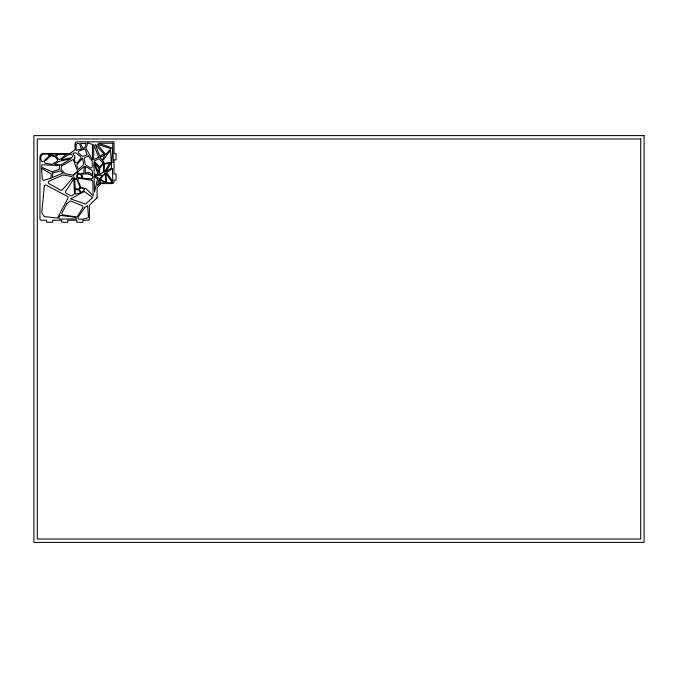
<?xml version="1.0" encoding="UTF-8"?>
<svg xmlns="http://www.w3.org/2000/svg" width="678" height="678" viewBox="0 0 678 678"><rect width="100%" height="100%" fill="white"/><g stroke="black" fill="none" stroke-linecap="round" stroke-linejoin="round"><path stroke-width="1.02" d="M52.596 173.093L52.494 177.509L63.122 173.043L60.393 170.814L52.596 173.093M85.428 166.373L85.225 173.017L88.098 172.373A1.356 1.356 0 0 1 89.165 172.576L92.683 174.983L92.318 171.153A1.356 1.356 0 0 0 91.666 170.119L85.428 166.373M104.404 164.135L104.107 172.576L109.76 163.178L104.404 164.135M76.063 144.287L76.063 150.338L81.402 149.118L79.707 143.889L77.8 143.27L76.072 144.236M84.106 166.661L83.826 173.297L78.47 173.576L77.733 171.822L84.106 166.661M59.545 165.559L59.376 169.22L52.147 171.856L41.528 167.195L42.028 164.762L59.545 165.559M103.819 163.474L103.378 171.983L99.708 174.551L99.708 168.025L103.819 163.474M112.633 148.779L111.726 162.093L113.54 162.271L112.633 148.779M44.273 186.264L41.824 212.189A1.356 1.356 0 0 0 42.028 213.045L43.926 216.011A1.356 1.356 0 0 0 44.909 216.629L57.461 218.07L67.961 198.179A1.356 1.356 0 0 0 67.393 196.349L46.257 185.187A1.356 1.356 0 0 0 44.273 186.264M61.495 166L61.045 169.508L65.105 173.67L72.775 175.127L77.597 171.314L73.182 159.491L61.495 166M84.284 188.865L83.928 190.823L81.123 192.34L79.419 189.569L80.868 187.823L84.284 188.865M97.53 178.941L94.513 192.027L94.064 176.475L97.53 178.941M85.979 143.363L84.826 147.88L82.784 148.465L80.724 143.482L85.979 143.363M98.869 180.06L97.31 185.425L99.988 183.077L98.869 180.06M87.835 142.922L85.979 148.397L92.505 159.796L92.505 144.507L87.835 142.922M73.834 178.806L65.69 191.382A1.356 1.356 0 0 0 66.181 193.366L71.36 196.027L73.834 194.408A1.356 1.356 0 0 0 74.444 193.213L73.834 178.806M59.571 216.324L58.817 218.113L59.427 219.062L76.368 218.96L75.809 217.299L61.028 215.511A1.356 1.356 0 0 0 59.571 216.324M74.843 157.72L74.173 159.22L75.224 162.084A1.356 1.356 0 0 0 77.572 162.44L80.69 158.423A1.356 1.356 0 0 0 80.445 156.525L75.987 153.059A1.356 1.356 0 0 0 74.733 152.847L72.919 153.448L74.766 156.457A1.356 1.356 0 0 1 74.843 157.72M104.844 154.94L102.403 160.322L99.852 157.432L104.844 154.94M66.758 203.824L62.037 212.934A1.356 1.356 0 0 0 63.029 214.892L76.114 216.96A1.356 1.356 0 0 0 77.478 216.333L82.826 207.688A1.356 1.356 0 0 0 82.191 205.714L71.054 201.146A1.356 1.356 0 0 0 69.665 201.366L66.758 203.824M111.37 162.889L105.429 172.136L111.523 167.805L111.37 162.889M84.597 207.748L78.207 217.079A1.356 1.356 0 0 0 79.318 219.197L82.733 219.197L87.437 218.002A1.356 1.356 0 0 0 88.462 216.587L87.589 205.544L84.597 207.748M77.733 173.924L76.665 175.449L76.97 178.873L73.936 177.941L73.614 175.17L76.707 172.653L77.733 173.924M110.421 150.338L102.641 160.762L104.768 163.474L111.302 162.152L110.421 150.338M102.937 162.957L99.852 167L94.056 161.203L98.895 158.627L102.937 162.957M102.344 175.212L99.632 178.738L94.352 175.433L102.344 175.212M80.029 187.374L78.707 189.052L75.275 188.586L74.614 179.068L76.911 179.695L80.029 187.374M104.988 173.382L100.369 179.102L105.793 182.696L104.988 173.382M42.409 154.559L40.994 156.296A1.356 1.356 0 0 0 40.705 157.372L41.222 160.491A1.356 1.356 0 0 0 42.239 161.584A3.441 3.441 0 0 0 42.502 161.644A1.356 1.356 0 0 0 43.646 161.288L48.469 156.779A1.356 1.356 0 0 0 48.884 155.618L48.824 155.16A1.356 1.356 0 0 0 47.46 153.982L43.434 154.059A1.356 1.356 0 0 0 42.409 154.559M78.402 174.195L77.453 175.339L77.453 177.467L82.106 178.051L80.589 174.229L78.402 174.195M82.411 158.271L76.682 165.017L78.368 169.449L83.809 164.61L82.411 158.271M57.918 154.389L56.935 155.542A1.356 1.356 0 0 0 56.901 157.262L58.291 159.025A1.356 1.356 0 0 0 60.189 159.254L66.351 154.415L57.918 154.389M72.063 178.721L62.308 189.857A1.356 1.356 0 0 1 60.63 190.145L48.918 183.619A1.356 1.356 0 0 1 49.028 181.196L62.825 175.102A1.356 1.356 0 0 1 63.63 175.009L71.3 176.492A1.356 1.356 0 0 1 72.063 178.721M110.929 148.728L105.726 154.592L97.285 144.244L110.929 148.728M57.155 154.16L55.876 155.542A1.356 1.356 0 0 1 54.672 155.957L53.562 155.787A1.356 1.356 0 0 1 52.452 154.779L52.257 153.982L57.155 154.16M97.081 197.662L89.42 205.332L89.42 218.892A1.356 1.356 0 0 1 88.064 220.248L82.894 220.248L82.894 222.282L76.792 222.282L76.792 220.248L67.766 220.248L67.766 222.282L61.664 222.282L61.664 220.248L52.731 220.248L52.731 222.282L46.629 222.282L46.629 220.248L41.324 220.248A1.356 1.356 0 0 1 39.968 218.892L39.968 156.974A3.39 3.39 0 0 1 43.358 153.584L69.724 153.584L75.046 149.813L75.046 143.863A2.034 2.034 0 0 1 77.08 141.829L114.031 141.829L114.031 153.728L116.065 153.728L116.065 159.83L114.031 159.83L114.031 174.026L116.065 174.026L116.065 180.128L114.031 180.128L114.031 181.56A2.034 2.034 0 0 1 111.997 183.594L101.149 183.594L97.081 187.662L97.081 197.662M92.708 197.62L85.547 204.078L70.588 198.883L84.284 191.484L92.708 197.62M50.494 156.135L45.002 160.983A1.356 1.356 0 0 0 45.697 163.339L51.621 164.262A1.356 1.356 0 0 0 52.545 164.068L56.876 161.356A1.356 1.356 0 0 0 57.198 159.338L55.435 157.211A1.356 1.356 0 0 0 54.791 156.779L51.791 155.855A1.356 1.356 0 0 0 50.494 156.135M112.472 168.466L106.751 172.644L112.768 181.45L112.472 168.466M68.122 154.762L61.342 159.389L61.664 159.915L71.529 157.601A1.356 1.356 0 0 0 72.258 155.415L71.182 154.118L68.122 154.762M103.819 153.813L99.852 156.355L95.352 144.541L103.819 153.813M58.825 161.508L54.511 164.237L60.698 164.873A1.356 1.356 0 0 0 61.554 164.669L71.071 158.669L59.257 161.33A1.356 1.356 0 0 0 58.825 161.508M50.638 155.262L49.409 156.033L49.248 153.957L50.638 155.262M98.683 157.16L93.691 159.661L93.691 144.617L98.683 157.16M88.343 155.923L84.962 157.533A1.356 1.356 0 0 0 84.225 159.033L85.377 164.61L90.157 167.805A1.356 1.356 0 0 0 92.267 166.678L92.267 161.144L88.343 155.923M83.521 149.228L79.106 150.991A1.356 1.356 0 0 0 78.758 153.304L82.08 155.974A1.356 1.356 0 0 0 83.436 156.177L87.165 154.686L85.284 149.982A1.356 1.356 0 0 0 83.521 149.228M51.113 178.204L44.07 180.229A1.356 1.356 0 0 1 42.35 179.026L41.528 168.28L51.113 173.839L51.113 178.204M80.631 192.891L75.453 194.061L75.216 189.603L78.784 189.976L80.631 192.891M98.166 174.187L94.276 174.331L93.835 163.839L98.166 174.187M88.394 173.89L81.648 174.102L83.072 178.382L91.386 178.78A1.356 1.356 0 0 0 92.801 177.424L92.801 176.119L88.394 173.89M112.251 182.696L106.751 182.772L106.014 173.382L112.251 182.696M644.1 135.6L33.9 135.6L33.9 542.4L644.1 542.4L644.1 135.6M640.71 138.99L37.29 138.99L37.29 539.01L640.71 539.01L640.71 138.99M112.726 143.244L98.412 143.244L112.819 148.143L112.726 143.244M51.859 153.991L50.358 153.974L50.842 154.703A1.356 1.356 0 0 0 51.46 155.22L52.172 155.516L51.859 153.991M105.302 183.111L100.7 183.035L99.683 179.365L105.302 183.111M91.674 180.17L79.487 178.441A1.356 1.356 0 0 0 78.038 180.289L80.538 186.535A1.356 1.356 0 0 0 81.394 187.331L86.081 188.798A1.356 1.356 0 0 1 86.657 189.145L93.115 195.857L92.844 181.484A1.356 1.356 0 0 0 91.674 180.17M98.937 167.805L94.056 162.449L98.937 172.865L98.937 167.805"/></g></svg>
